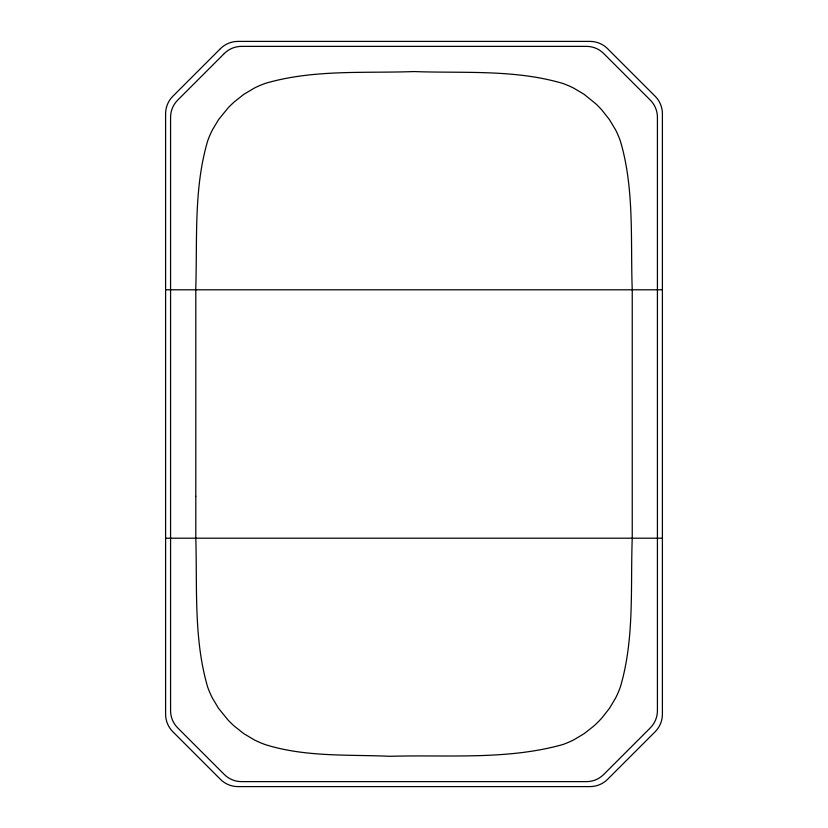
<?xml version="1.0" encoding="UTF-8"?>
<svg xmlns="http://www.w3.org/2000/svg" width="828" height="828" viewBox="0 0 828 828"><rect width="100%" height="100%" fill="white"/><g stroke="black" fill="none" stroke-linecap="round" stroke-linejoin="round"><path stroke-width="1.24" d="M165.579 289.8L662.421 289.8M165.579 538.2L662.421 538.2M195.801 496.355L195.801 538.2C197.302 587.808 193.576 638.926 207.662 687.074A93.916 93.916 0 0 0 212.403 698.076L218.551 708.354L227.99 719.977A104.059 104.059 0 0 0 234.438 726.249L243.846 733.66L254.134 739.808A93.626 93.626 0 0 0 265.126 744.548C305.315 757.268 348.443 754.453 390.019 756.295C447.472 754.639 506.881 760.249 562.864 744.538A93.937 93.937 0 0 0 573.866 739.797L584.154 733.649L593.572 726.239A103.572 103.572 0 0 0 602.049 717.772L609.449 708.354L615.597 698.066A93.761 93.761 0 0 0 620.338 687.064C634.61 638.968 630.408 587.725 632.24 538.2L632.24 289.8C630.418 240.275 634.59 189.032 620.348 140.936A93.761 93.761 0 0 0 615.608 129.924L609.449 119.646L602.049 110.227A103.883 103.883 0 0 0 595.777 103.79L584.154 94.351L573.866 88.203A93.947 93.947 0 0 0 562.864 83.462C514.768 69.19 463.514 73.392 414 71.56C364.475 73.392 313.232 69.19 265.126 83.442A93.605 93.605 0 0 0 254.124 88.182L243.846 94.34L234.438 101.761A104.049 104.049 0 0 0 227.99 108.023L218.551 119.646L212.403 129.934A93.926 93.926 0 0 0 207.662 140.936C193.752 188.091 197.323 238.195 195.801 286.798L195.801 496.355M220.424 48.676L172.876 96.224A24.84 24.84 0 0 0 165.6 113.788L165.6 714.212A24.84 24.84 0 0 0 172.876 731.776L220.424 779.324A24.84 24.84 0 0 0 237.988 786.6L590.012 786.6A24.84 24.84 0 0 0 607.576 779.324L655.124 731.776A24.84 24.84 0 0 0 662.4 714.212L662.4 113.788A24.84 24.84 0 0 0 655.124 96.224L607.576 48.676A24.84 24.84 0 0 0 590.012 41.4L237.988 41.4A24.84 24.84 0 0 0 220.424 48.676M224.305 53.509L177.709 100.105A24.343 24.343 0 0 0 170.578 117.317L170.578 710.683A24.343 24.343 0 0 0 177.709 727.895L224.305 774.49A24.343 24.343 0 0 0 241.517 781.622L586.483 781.622A24.343 24.343 0 0 0 603.695 774.49L650.29 727.895A24.343 24.343 0 0 0 657.422 710.683L657.422 117.317A24.343 24.343 0 0 0 650.29 100.105L603.695 53.509A24.343 24.343 0 0 0 586.483 46.378L241.517 46.378A24.343 24.343 0 0 0 224.305 53.509"/></g></svg>
